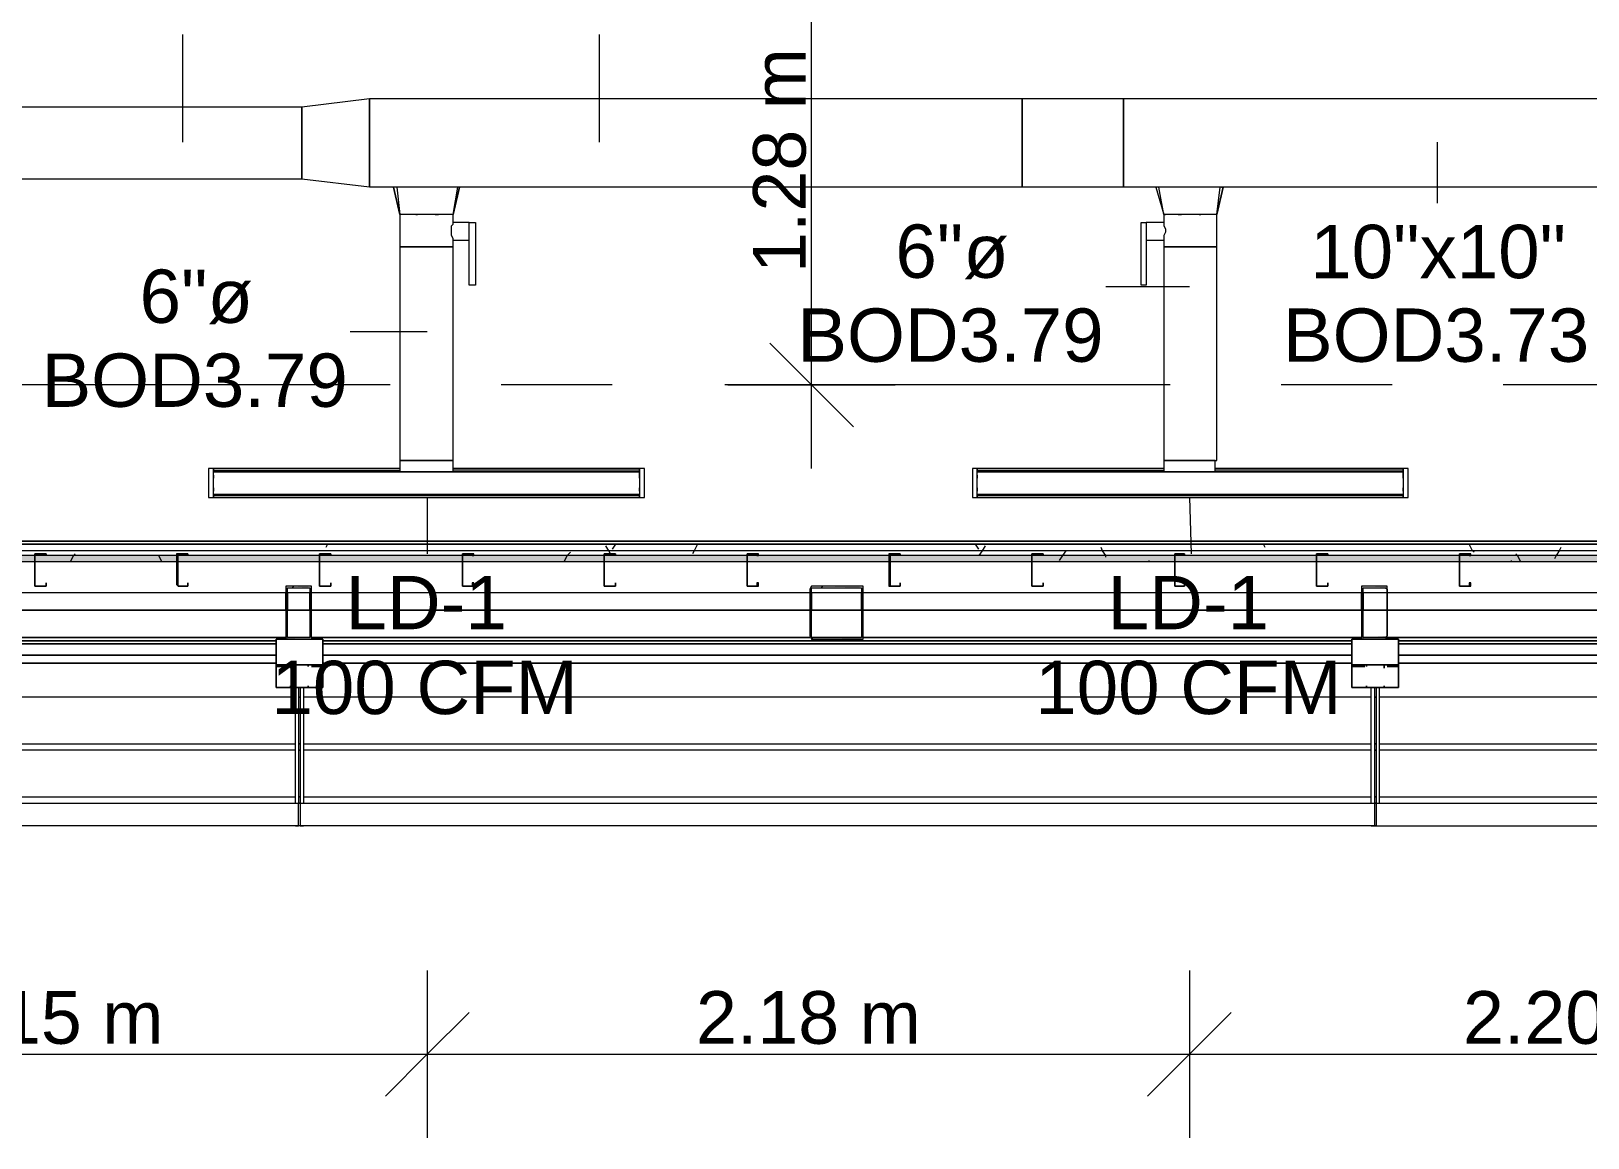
# Model space of a CAD drawing. Header units: metres. Extents: x -2 to 237, y -8 to 52.
# Drawn here: x 8.945 to 13.381, y 7.216 to 10.368 of the extents above; entities that cross this region are included whole.
import ezdxf

# ---------------------------------------------------------------- set-up
doc = ezdxf.new("R2010")
doc.units = ezdxf.units.M
doc.layers.add('HVAC - Ductos', color=5, linetype='Continuous', lineweight=0)
doc.layers.add('PDF2_Text', color=7, linetype='Continuous', lineweight=0)
doc.layers.add('PDF2_Geometry', color=7, linetype='Continuous', lineweight=0, true_color=0xaaaaaa)
doc.layers.add('PDF2_Solid Fills', color=7, linetype='Continuous', lineweight=0, true_color=0xffffff)
doc.styles.add('PDF Helvetica', font='')
doc.styles.get('PDF Helvetica').set_extended_font_data('Helvetica')

msp = doc.modelspace()

# ---------------------------------------------------------------- hatches: boundary and pattern name
at = {"layer": 'PDF2_Solid Fills', "lineweight": 0, "transparency": 33554559}
h = msp.add_hatch(color=256, dxfattribs=at)
h.paths.add_polyline_path([(4.4889, 8.8563), (4.4889, 8.8747), (4.2965, 8.8747), (4.2965, 8.8563)])
h.paths.add_polyline_path([(51.1672, 8.8747), (51.1672, 8.8563), (54.0034, 8.8563), (54.0034, 8.8747)])
h.paths.add_polyline_path([(54.0079, 8.8747), (54.0079, 8.8563), (56.033, 8.8563), (56.033, 8.8747)])
h.paths.add_polyline_path([(56.0376, 8.8747), (56.0376, 8.8563), (56.4317, 8.8563), (56.4317, 8.8747)])
h.paths.add_polyline_path([(49.1376, 8.8747), (49.1376, 8.8563), (51.1627, 8.8563), (51.1627, 8.8747)])
h.paths.add_polyline_path([(48.3266, 8.8747), (48.3266, 8.8563), (49.133, 8.8563), (49.133, 8.8747)])
h.paths.add_polyline_path([(46.2969, 8.8747), (46.2969, 8.8563), (48.322, 8.8563), (48.322, 8.8747)])
h.paths.add_polyline_path([(44.2672, 8.8747), (44.2672, 8.8563), (46.2923, 8.8563), (46.2923, 8.8747)])
h.paths.add_polyline_path([(43.4563, 8.8747), (43.4563, 8.8563), (44.2627, 8.8563), (44.2627, 8.8747)])
h.paths.add_polyline_path([(41.4266, 8.8747), (41.4266, 8.8563), (43.4517, 8.8563), (43.4517, 8.8747)])
h.paths.add_polyline_path([(39.3969, 8.8747), (39.3969, 8.8563), (41.422, 8.8563), (41.422, 8.8747)])
h.paths.add_polyline_path([(38.5859, 8.8747), (38.5859, 8.8563), (39.3923, 8.8563), (39.3923, 8.8747)])
h.paths.add_polyline_path([(36.5562, 8.8747), (36.5562, 8.8563), (38.5813, 8.8563), (38.5813, 8.8747)])
h.paths.add_polyline_path([(33.7156, 8.8747), (33.7156, 8.8563), (36.5516, 8.8563), (36.5516, 8.8747)])
h.paths.add_polyline_path([(31.6859, 8.8747), (31.6859, 8.8563), (33.711, 8.8563), (33.711, 8.8747)])
h.paths.add_polyline_path([(28.8453, 8.8747), (28.8453, 8.8563), (31.6813, 8.8563), (31.6813, 8.8747)])
h.paths.add_polyline_path([(26.8155, 8.8747), (26.8155, 8.8563), (28.8407, 8.8563), (28.8407, 8.8747)])
h.paths.add_polyline_path([(26.0046, 8.8747), (26.0046, 8.8563), (26.8109, 8.8563), (26.8109, 8.8747)])
h.paths.add_polyline_path([(23.9749, 8.8747), (23.9749, 8.8563), (26, 8.8563), (26, 8.8747)])
h.paths.add_polyline_path([(21.9452, 8.8747), (21.9452, 8.8563), (23.9703, 8.8563), (23.9703, 8.8747)])
h.paths.add_polyline_path([(21.1343, 8.8747), (21.1343, 8.8563), (21.9406, 8.8563), (21.9406, 8.8747)])
h.paths.add_polyline_path([(19.1046, 8.8747), (19.1046, 8.8563), (21.1297, 8.8563), (21.1297, 8.8747)])
h.paths.add_polyline_path([(17.0748, 8.8747), (17.0748, 8.8563), (19.1, 8.8563), (19.1, 8.8747)])
h.paths.add_polyline_path([(16.2639, 8.8747), (16.2639, 8.8563), (17.0702, 8.8563), (17.0702, 8.8747)])
h.paths.add_polyline_path([(14.2342, 8.8747), (14.2342, 8.8563), (16.2593, 8.8563), (16.2593, 8.8747)])
h.paths.add_polyline_path([(11.3936, 8.8747), (11.3936, 8.8563), (14.2296, 8.8563), (14.2296, 8.8747)])
h.paths.add_polyline_path([(9.3639, 8.8747), (9.3639, 8.8563), (11.389, 8.8563), (11.389, 8.8747)])
h.paths.add_polyline_path([(6.5232, 8.8747), (6.5232, 8.8563), (9.3593, 8.8563), (9.3593, 8.8747)])
h.paths.add_polyline_path([(4.4935, 8.8747), (4.4935, 8.8563), (6.5186, 8.8563), (6.5186, 8.8747)])
h = msp.add_hatch(color=256, dxfattribs=at)
h.paths.add_polyline_path([(9.7396, 8.7876), (9.7442, 8.7831), (9.7441, 8.7876)])
h.paths.add_polyline_path([(9.6754, 8.7785), (9.6708, 8.7785), (9.6708, 8.6365), (9.735, 8.641), (9.6754, 8.641)])
h.paths.add_polyline_path([(9.735, 8.7831), (9.735, 8.7876), (9.68, 8.7876)])
h.paths.add_polyline_path([(9.6754, 8.7831), (9.6754, 8.7876), (9.6708, 8.7876)])
h.paths.add_polyline_path([(9.7396, 8.6365), (9.7442, 8.7785), (9.7396, 8.7785)])
h = msp.add_hatch(color=256, dxfattribs=at)
h.paths.add_polyline_path([(11.3111, 8.7785), (11.3111, 8.641), (11.1691, 8.641), (11.3157, 8.6365), (11.3157, 8.7785)])
h.paths.add_polyline_path([(11.1691, 8.7785), (11.1645, 8.7785), (11.1645, 8.6456)])
h.paths.add_polyline_path([(11.3065, 8.7831), (11.3065, 8.7876), (11.1737, 8.7876)])
h.paths.add_polyline_path([(11.3157, 8.7831), (11.3157, 8.7876), (11.3111, 8.7876)])
h = msp.add_hatch(color=256, dxfattribs=at)
h.paths.add_polyline_path([(12.8093, 8.6456), (12.8047, 8.6456), (12.7406, 8.641), (12.7406, 8.7785), (12.736, 8.7785), (12.736, 8.6365), (12.8093, 8.6365)])
h.paths.add_polyline_path([(12.7406, 8.7831), (12.7406, 8.7876), (12.736, 8.7876)])
h.paths.add_polyline_path([(12.7452, 8.7876), (12.8093, 8.7831), (12.8093, 8.7876)])

# ---------------------------------------------------------------- linework, layer by layer
at = {"layer": 'HVAC - Ductos', "lineweight": 0}
for points in [[(11.1691, 9.1221), (11.1691, 10.8769)], [(9.3776, 10.0522), (9.3776, 10.3591)], [(10.5643, 10.0522), (10.5643, 10.3591)], [(11.7693, 10.1759), (12.0579, 10.1759)], [(11.7693, 9.9239), (11.7693, 10.1759)], [(12.0579, 10.1759), (12.0579, 9.9239)], [(12.9513, 10.0522), (12.9513, 9.8781)], [(9.9824, 9.9239), (9.9779, 9.9239)], [(9.9779, 9.9239), (9.9961, 9.846), (9.9779, 9.9239)], [(9.9779, 9.9239), (9.9779, 9.9239)], [(9.9961, 9.9239), (9.987, 9.9239), (9.9961, 9.846)], [(10.0191, 9.9239), (10.0007, 9.9239), (9.9915, 9.9239)], [(10.1657, 9.9239), (10.1474, 9.846), (10.1428, 9.846), (10.1382, 9.846), (10.1244, 9.846), (10.1107, 9.846), (10.0923, 9.846), (10.0741, 9.846), (10.0511, 9.846), (10.0328, 9.846), (10.0191, 9.846), (10.0053, 9.846), (10.0007, 9.846), (9.9961, 9.846), (9.9961, 9.7543), (9.9961, 9.145), (10.0007, 9.145), (10.0053, 9.145), (10.0191, 9.145), (10.0328, 9.145), (10.0511, 9.145), (10.0741, 9.145), (10.0923, 9.145), (10.1107, 9.145), (10.1244, 9.145), (10.1382, 9.145), (10.1428, 9.145), (10.1474, 9.145), (10.1474, 9.7543), (10.1382, 9.7543), (10.1244, 9.7543), (10.1107, 9.7543), (10.0923, 9.7543), (10.0741, 9.7543), (10.0511, 9.7543), (10.0328, 9.7543), (10.0191, 9.7543), (10.0053, 9.7543), (10.0007, 9.7543), (9.9961, 9.7543), (10.0007, 9.7543), (10.0053, 9.7543), (10.0191, 9.7543), (10.0328, 9.7543), (10.0511, 9.7543), (10.0741, 9.7543), (10.0923, 9.7543), (10.1107, 9.7543), (10.1244, 9.7543), (10.1382, 9.7543), (10.1474, 9.7543), (10.1474, 9.7727), (10.1932, 9.7727), (10.1932, 9.7773), (10.1932, 9.7819), (10.1932, 9.7865), (10.1932, 9.791), (10.1932, 9.8002), (10.1932, 9.8047), (10.1932, 9.8093), (10.1932, 9.8185), (10.1932, 9.8231), (10.1474, 9.8231), (10.1474, 9.846), (10.1611, 9.9239)], [(10.1428, 9.9239), (10.1244, 9.9239), (10.1199, 9.9239), (10.1153, 9.9239), (10.1061, 9.9239), (10.0923, 9.9239), (10.0878, 9.9239), (10.0832, 9.9239), (10.0603, 9.9239), (10.0557, 9.9239), (10.0511, 9.9239), (10.0374, 9.9239), (10.0282, 9.9239), (10.0237, 9.9239)], [(10.1474, 9.846), (10.1657, 9.9239), (10.1611, 9.9239), (10.1566, 9.9239), (10.1474, 9.9239)], [(10.1657, 9.9239), (10.1657, 9.9239)], [(12.0579, 9.9239), (11.7693, 9.9239)], [(12.1725, 9.9239), (12.1633, 9.9239), (12.1587, 9.9239), (12.1541, 9.9239), (12.1495, 9.9239), (12.1725, 9.846), (12.1587, 9.9239)], [(12.1541, 9.9239), (12.1495, 9.9239), (12.1725, 9.846)], [(12.1953, 9.9239), (12.1908, 9.9239), (12.1771, 9.9239)], [(12.2595, 9.9239), (12.2366, 9.9239), (12.232, 9.9239), (12.2275, 9.9239), (12.2137, 9.9239), (12.2045, 9.9239), (12.1999, 9.9239)], [(12.3191, 9.9239), (12.3007, 9.9239), (12.2961, 9.9239), (12.2915, 9.9239), (12.2824, 9.9239), (12.2687, 9.9239), (12.2641, 9.9239)], [(12.3374, 9.9239), (12.342, 9.9239), (12.3374, 9.9239), (12.3328, 9.9239), (12.3237, 9.9239)], [(12.342, 9.9239), (12.3237, 9.846), (12.342, 9.9239)], [(12.3237, 9.846), (12.3328, 9.9239)], [(10.0007, 9.846), (10.0007, 9.846)], [(10.0007, 9.846), (10.0007, 9.846)], [(10.1474, 9.7727), (10.1474, 9.7773), (10.1428, 9.7865), (10.1428, 9.7956), (10.1428, 9.8047), (10.1428, 9.8139), (10.1474, 9.8185), (10.1474, 9.8231)], [(12.1725, 9.8231), (12.1725, 9.8185), (12.1725, 9.8139), (12.1771, 9.8047), (12.1771, 9.7956), (12.1725, 9.7865), (12.1725, 9.7773), (12.1725, 9.7727)], [(12.2457, 9.6399), (12.0075, 9.6399)], [(10.0741, 9.5116), (9.8541, 9.5116)], [(11.0499, 9.4794), (11.1691, 9.3604), (11.2882, 9.2412)], [(10.9308, 9.3604), (11.1691, 9.3604), (11.4073, 9.3604)], [(10.1474, 9.145), (10.1474, 9.145)], [(12.3191, 9.145), (12.3237, 9.145)], [(9.4647, 9.0992), (9.4647, 9.1221), (9.4647, 9.1175), (9.9961, 9.1175)], [(9.9961, 9.1221), (9.4647, 9.1221)], [(10.6788, 9.0992), (10.6788, 9.1221), (10.6788, 9.1175), (10.1474, 9.1175)], [(10.6788, 9.1221), (10.1474, 9.1221)], [(11.641, 9.0992), (11.641, 9.1221), (11.641, 9.1175), (12.1725, 9.1175)], [(12.1725, 9.1221), (11.641, 9.1221)], [(12.8551, 9.0992), (12.8551, 9.1221), (12.8551, 9.1175), (12.3191, 9.1175)], [(12.8551, 9.1221), (12.3191, 9.1221)], [(10.6788, 9.0625), (10.6788, 9.0396), (10.6788, 9.0442), (9.4647, 9.0442), (9.4647, 9.0396), (9.4647, 9.0625)], [(12.8551, 9.0625), (12.8551, 9.0396), (12.8551, 9.0442), (11.641, 9.0442), (11.641, 9.0396), (11.641, 9.0625)], [(9.4647, 9.0396), (10.6788, 9.0396)], [(10.0741, 9.0396), (10.0741, 8.8792)], [(11.641, 9.0396), (12.8551, 9.0396)], [(12.2457, 9.0396), (12.2503, 8.8792)]]:
    msp.add_lwpolyline(points, dxfattribs=at)
for points in [[(15.6775, 9.9239), (15.6775, 10.3317), (15.5263, 10.1759), (15.5263, 9.9239), (12.0579, 9.9239), (12.0579, 10.1759), (15.5263, 10.1759), (15.5263, 9.9239)], [(9.7166, 10.153), (9.9091, 10.1759), (9.9091, 9.9239), (9.7166, 9.9468)], [(11.7693, 9.9239), (9.9091, 9.9239), (9.9091, 10.1759), (11.7693, 10.1759)], [(9.7166, 9.9468), (7.2701, 9.9468), (7.2701, 10.153), (9.7166, 10.153)], [(10.0419, 9.846), (10.0465, 9.846)], [(10.0969, 9.846), (10.1015, 9.846), (10.1061, 9.846), (10.1015, 9.846)], [(10.2115, 9.6444), (10.1932, 9.6444), (10.1932, 9.8231), (10.2115, 9.8231)], [(12.1083, 9.8231), (12.122, 9.8231), (12.122, 9.6444), (12.1083, 9.6444)], [(12.3237, 9.846), (12.3191, 9.846), (12.3145, 9.846), (12.3007, 9.846), (12.287, 9.846), (12.2687, 9.846), (12.2457, 9.846), (12.2275, 9.846), (12.2091, 9.846), (12.1908, 9.846), (12.1817, 9.846), (12.1771, 9.846), (12.1725, 9.846), (12.1771, 9.846), (12.1725, 9.846), (12.1725, 9.8231), (12.122, 9.8231), (12.122, 9.8185), (12.122, 9.8093), (12.122, 9.8047), (12.122, 9.8002), (12.122, 9.791), (12.122, 9.7865), (12.122, 9.7819), (12.122, 9.7773), (12.122, 9.7727), (12.1725, 9.7727), (12.1725, 9.7543), (12.1817, 9.7543), (12.1908, 9.7543), (12.2091, 9.7543), (12.2275, 9.7543), (12.2457, 9.7543), (12.2687, 9.7543), (12.287, 9.7543), (12.3007, 9.7543), (12.3145, 9.7543), (12.3191, 9.7543), (12.3237, 9.7543)], [(12.2137, 9.846), (12.2183, 9.846), (12.2229, 9.846), (12.2183, 9.846)], [(12.2733, 9.846), (12.2779, 9.846)], [(12.2457, 9.1129), (12.2641, 9.1129), (12.2824, 9.1129), (12.3007, 9.1129), (12.3099, 9.1129), (12.3191, 9.1129), (12.3191, 9.145), (12.3099, 9.145), (12.3007, 9.145), (12.2824, 9.145), (12.2641, 9.145), (12.2457, 9.145), (12.2275, 9.145), (12.2091, 9.145), (12.1953, 9.145), (12.1817, 9.145), (12.1725, 9.145), (12.1817, 9.145), (12.1908, 9.145), (12.2091, 9.145), (12.2275, 9.145), (12.2457, 9.145), (12.2687, 9.145), (12.287, 9.145), (12.3007, 9.145), (12.3145, 9.145), (12.3191, 9.145), (12.3237, 9.145), (12.3237, 9.7543), (12.3191, 9.7543), (12.3145, 9.7543), (12.3007, 9.7543), (12.287, 9.7543), (12.2687, 9.7543), (12.2457, 9.7543), (12.2275, 9.7543), (12.2091, 9.7543), (12.1908, 9.7543), (12.1817, 9.7543), (12.1725, 9.7543), (12.1725, 9.145), (12.1725, 9.1129), (12.1817, 9.1129), (12.1953, 9.1129), (12.2091, 9.1129), (12.2275, 9.1129)], [(9.9961, 9.1129), (10.0007, 9.1129), (10.0053, 9.1129), (10.0191, 9.1129), (10.0328, 9.1129), (10.0511, 9.1129), (10.0741, 9.1129), (10.0923, 9.1129), (10.1107, 9.1129), (10.1244, 9.1129), (10.1382, 9.1129), (10.1428, 9.1129), (10.1474, 9.1129), (10.1474, 9.145), (10.1382, 9.145), (10.1244, 9.145), (10.1107, 9.145), (10.0923, 9.145), (10.0741, 9.145), (10.0511, 9.145), (10.0328, 9.145), (10.0191, 9.145), (10.0053, 9.145), (10.0007, 9.145), (9.9961, 9.145)], [(9.4509, 9.0396), (9.4647, 9.0396), (9.4647, 9.1221), (9.4509, 9.1221)], [(9.4647, 9.1129), (10.6788, 9.1129), (9.4647, 9.1129), (10.6788, 9.1129), (10.6788, 9.0488), (9.4647, 9.0488)], [(9.4647, 9.1038), (9.4647, 9.0992), (9.4647, 9.0946), (9.4647, 9.0992)], [(10.6926, 9.0396), (10.6926, 9.1221), (10.6788, 9.1221), (10.6788, 9.0396)], [(10.6788, 9.0946), (10.6788, 9.0992), (10.6788, 9.1038), (10.6788, 9.0992)], [(11.6273, 9.0396), (11.641, 9.0396), (11.641, 9.1221), (11.6273, 9.1221)], [(11.641, 9.1129), (12.8551, 9.1129), (11.641, 9.1129), (12.8551, 9.1129), (12.8551, 9.0488), (11.641, 9.0488)], [(11.641, 9.1038), (11.641, 9.0992), (11.641, 9.0946), (11.641, 9.0992)], [(12.8689, 9.0396), (12.8689, 9.1221), (12.8551, 9.1221), (12.8551, 9.0396)], [(12.8551, 9.0946), (12.8551, 9.0992), (12.8551, 9.1038), (12.8551, 9.0992)], [(9.4647, 9.0671), (9.4647, 9.0625), (9.4647, 9.058), (9.4647, 9.0625)], [(10.6788, 9.058), (10.6788, 9.0625), (10.6788, 9.0671), (10.6788, 9.0625)], [(11.641, 9.0671), (11.641, 9.0625), (11.641, 9.058), (11.641, 9.0625)], [(12.8551, 9.058), (12.8551, 9.0625), (12.8551, 9.0671), (12.8551, 9.0625)]]:
    msp.add_lwpolyline(points, close=True, dxfattribs=at)
at = {"layer": 'HVAC - Ductos', "color": 252, "lineweight": 0, "true_color": 0x939598}
for points in [[(10.0741, 7.6926), (10.0741, 7.4543), (10.0741, 7.2161)], [(12.2457, 7.6926), (12.2457, 7.4543), (12.2457, 7.2161)], [(10.1932, 7.5735), (10.0741, 7.4543), (9.9549, 7.3352)], [(12.3649, 7.5735), (12.2457, 7.4543), (12.1266, 7.3352)], [(5.2404, 7.4543), (6.6423, 7.4543), (7.9252, 7.4543), (10.0741, 7.4543), (12.2457, 7.4543), (14.445, 7.4543), (15.8378, 7.4543), (17.1253, 7.4543), (19.1596, 7.4543), (21.4824, 7.4543), (23.6404, 7.4543), (26.6002, 7.4543)]]:
    msp.add_lwpolyline(points, dxfattribs=at)
at = {"layer": 'PDF2_Geometry', "lineweight": 0}
for points in [[(9.9687, 9.3604), (8.6995, 9.3604)], [(10.6009, 9.3604), (10.2848, 9.3604)], [(12.1908, 9.3604), (10.9216, 9.3604)], [(12.8231, 9.3604), (12.5069, 9.3604)], [(14.4129, 9.3604), (13.1392, 9.3604)], [(56.4317, 8.9068), (4.2965, 8.9068)], [(56.4317, 8.8884), (4.2965, 8.8884)], [(9.3593, 8.8747), (8.9561, 8.8747), (8.5483, 8.8747), (8.1451, 8.8747), (7.7374, 8.8747), (7.3342, 8.8747), (6.9264, 8.8747), (6.5232, 8.8747)], [(6.7431, 8.9068), (15.737, 8.9068)], [(15.737, 8.9068), (6.7431, 8.9068)], [(6.7431, 8.9068), (15.737, 8.9068)], [(15.737, 8.9068), (6.7431, 8.9068)], [(6.7431, 8.9068), (15.737, 8.9068)], [(11.389, 8.8747), (10.9858, 8.8747), (10.578, 8.8747), (10.1748, 8.8747), (9.767, 8.8747), (9.3639, 8.8747)], [(14.2296, 8.8747), (13.8265, 8.8747), (13.4187, 8.8747), (13.0155, 8.8747), (12.6077, 8.8747), (12.2045, 8.8747), (11.7968, 8.8747), (11.3936, 8.8747)], [(9.3593, 8.8563), (8.9561, 8.8563), (8.5483, 8.8563), (8.1451, 8.8563), (7.7374, 8.8563), (7.3342, 8.8563), (6.9264, 8.8563), (6.5232, 8.8563)], [(11.389, 8.8563), (10.9858, 8.8563), (10.578, 8.8563), (10.1748, 8.8563), (9.767, 8.8563), (9.3639, 8.8563)], [(14.2296, 8.8563), (13.8265, 8.8563), (13.4187, 8.8563), (13.0155, 8.8563), (12.6077, 8.8563), (12.2045, 8.8563), (11.7968, 8.8563), (11.3936, 8.8563)], [(9.6892, 8.7831), (9.6938, 8.7876)], [(11.1965, 8.7831), (11.2011, 8.7876)], [(11.3111, 8.7785), (11.3157, 8.7831)], [(4.2965, 8.7693), (56.4317, 8.7693)], [(9.6708, 8.7647), (9.6754, 8.7693), (9.6754, 8.7189)], [(9.6708, 8.7189), (9.6708, 8.7693)], [(9.7396, 8.7143), (9.7442, 8.7189), (9.7442, 8.7693)], [(9.7396, 8.7189), (9.7396, 8.7693)], [(11.1645, 8.7693), (11.1645, 8.7189)], [(11.1645, 8.7509), (11.1691, 8.7555)], [(11.1691, 8.7693), (11.1691, 8.7189)], [(11.3111, 8.7189), (11.3111, 8.7693)], [(11.3157, 8.7189), (11.3157, 8.7693)], [(12.736, 8.7189), (12.736, 8.7693)], [(12.7406, 8.7693), (12.7406, 8.7189)], [(12.8093, 8.7647), (12.8093, 8.7693), (12.8093, 8.7189), (12.8093, 8.7693)], [(12.736, 8.6914), (12.7406, 8.696)], [(9.6708, 8.6456), (9.6754, 8.6502)], [(9.7442, 8.6365), (9.7442, 8.6365)], [(9.7442, 8.6365), (9.7442, 8.6365)], [(11.1691, 8.6365), (11.1737, 8.641)], [(12.7773, 8.499), (12.791, 8.499), (12.7773, 8.499), (12.7727, 8.499), (12.7635, 8.499), (12.7497, 8.499), (12.7497, 8.5036), (12.7497, 8.499), (12.7452, 8.499), (12.7406, 8.499), (12.7452, 8.499), (12.7497, 8.499), (12.8001, 8.499), (12.8093, 8.499), (12.8001, 8.499), (12.8414, 8.499), (12.8414, 8.5036), (12.8414, 8.554), (12.8414, 8.5585), (12.8414, 8.5631), (12.8414, 8.6319), (12.8414, 8.6365), (12.8047, 8.6365), (12.8414, 8.6365), (12.8414, 8.6319), (12.8414, 8.5631), (12.8414, 8.5585), (12.8414, 8.554), (12.8414, 8.5036), (12.8414, 8.499), (12.8001, 8.499), (12.8093, 8.499), (12.8001, 8.499), (12.7497, 8.499), (12.7452, 8.499), (12.7406, 8.499), (12.7452, 8.499), (12.7497, 8.499), (12.7635, 8.499)], [(12.8093, 8.6365), (12.8093, 8.6365)], [(12.8093, 8.6365), (12.8093, 8.6365)], [(9.6434, 8.5631), (9.6434, 8.5631)], [(9.6434, 8.5631), (9.6434, 8.5631)], [(9.6846, 8.554), (9.6846, 8.5585), (9.6846, 8.5631)], [(9.6846, 8.554), (9.6846, 8.5585), (9.6846, 8.5631)], [(9.6846, 8.5631), (9.6846, 8.5585), (9.6846, 8.554)], [(9.6846, 8.5631), (9.6846, 8.5585), (9.6846, 8.554)], [(9.735, 8.5585), (9.735, 8.5631)], [(9.735, 8.5585), (9.735, 8.5631)], [(9.735, 8.5585), (9.735, 8.5631)], [(9.735, 8.5585), (9.735, 8.5631)], [(9.7762, 8.5631), (9.7762, 8.5631)], [(9.7762, 8.5631), (9.7762, 8.5631)], [(11.2011, 8.5677), (11.279, 8.5677)], [(12.7085, 8.5631), (12.7085, 8.5631)], [(12.7085, 8.5631), (12.7085, 8.5631)], [(12.7497, 8.5585), (12.7497, 8.5631)], [(12.7497, 8.5585), (12.7497, 8.5631)], [(12.7497, 8.5631), (12.7497, 8.5585)], [(12.7497, 8.5631), (12.7497, 8.5585)], [(12.8001, 8.554), (12.8001, 8.5585), (12.8001, 8.5631)], [(12.8001, 8.554), (12.8001, 8.5585), (12.8001, 8.5631)], [(12.8001, 8.554), (12.8001, 8.5585), (12.8001, 8.5631)], [(12.8001, 8.554), (12.8001, 8.5585), (12.8001, 8.5631)], [(12.8414, 8.5631), (12.8414, 8.5631)], [(12.8414, 8.5631), (12.8414, 8.5631)], [(9.6434, 8.5585), (9.6434, 8.5585)], [(9.6434, 8.5585), (9.6434, 8.5585)], [(9.7762, 8.5585), (9.7762, 8.5585)], [(9.7762, 8.5585), (9.7762, 8.5585)], [(12.7085, 8.5585), (12.7085, 8.5585)], [(12.7085, 8.5585), (12.7085, 8.5585)], [(12.8414, 8.5585), (12.8414, 8.5585)], [(12.8414, 8.5585), (12.8414, 8.5585)], [(4.2965, 8.1049), (6.6469, 8.1049), (6.6469, 8.1141), (6.6469, 8.1233), (6.6469, 8.137), (6.6469, 8.1507), (6.6469, 8.1691), (4.2965, 8.1691), (6.6332, 8.1691), (6.6332, 8.499), (6.6286, 8.499), (6.6423, 8.499), (6.6469, 8.499), (6.6469, 8.1691), (6.6423, 8.1691), (9.7121, 8.1691), (9.7075, 8.1691), (12.7773, 8.1691), (12.7727, 8.1691), (15.8424, 8.1691)], [(6.6194, 8.499), (6.6699, 8.499), (6.6607, 8.499), (6.6699, 8.499), (6.6561, 8.499), (6.6561, 8.1691), (9.6984, 8.1691), (9.6984, 8.499), (9.7075, 8.499), (9.7121, 8.499), (9.7121, 8.1691), (9.7121, 8.1507), (9.7121, 8.137), (9.7121, 8.1233), (9.7121, 8.1141), (9.7121, 8.1049), (6.6423, 8.1049), (6.6423, 8.1141), (6.6423, 8.1233), (6.6423, 8.137), (6.6423, 8.1507), (6.6423, 8.1691), (6.6469, 8.1691)], [(9.6892, 8.499), (9.6846, 8.499), (9.6892, 8.499)], [(9.6892, 8.499), (9.6846, 8.499), (9.6892, 8.499)], [(9.6984, 8.499), (9.7075, 8.499), (9.7121, 8.499)], [(9.6984, 8.499), (9.6984, 8.499)], [(9.6984, 8.499), (9.6984, 8.499)], [(9.7212, 8.499), (9.7212, 8.1691), (12.7635, 8.1691), (12.7635, 8.499), (12.7727, 8.499), (12.7773, 8.499), (12.7773, 8.1691), (12.7773, 8.1507), (12.7773, 8.137), (12.7773, 8.1233), (12.7773, 8.1141), (12.7773, 8.1049), (9.7075, 8.1049), (9.7075, 8.1141), (9.7075, 8.1233), (9.7075, 8.137), (9.7075, 8.1507), (9.7075, 8.1691), (9.7121, 8.1691)], [(9.7075, 8.499), (9.7075, 8.1691)], [(12.7589, 8.499), (12.7497, 8.499), (12.7589, 8.499)], [(12.7589, 8.499), (12.7497, 8.499), (12.7589, 8.499)], [(12.7635, 8.499), (12.7635, 8.499)], [(12.7635, 8.499), (12.7635, 8.499)], [(12.7727, 8.499), (12.7727, 8.1691)], [(12.7864, 8.499), (12.7864, 8.1691), (15.8286, 8.1691), (15.8286, 8.499), (15.8378, 8.499), (15.8424, 8.499), (15.8562, 8.499), (15.8424, 8.499), (15.8424, 8.1691)], [(9.6984, 8.4715), (6.6561, 8.4715)], [(12.7635, 8.4715), (9.7212, 8.4715)], [(15.8286, 8.4715), (12.7864, 8.4715)], [(6.6561, 8.3386), (9.6984, 8.3386)], [(9.6984, 8.3203), (6.6561, 8.3203)], [(9.7212, 8.3386), (12.7635, 8.3386)], [(12.7635, 8.3203), (9.7212, 8.3203)], [(12.7864, 8.3386), (15.8286, 8.3386)], [(15.8286, 8.3203), (12.7864, 8.3203)], [(6.6561, 8.1874), (9.6984, 8.1874)], [(9.7212, 8.1874), (12.7635, 8.1874)], [(12.7773, 8.1691), (12.7727, 8.1691), (12.7727, 8.1507), (12.7727, 8.137), (12.7727, 8.1233), (12.7727, 8.1141), (12.7727, 8.1049), (15.8424, 8.1049)], [(12.7864, 8.1874), (15.8286, 8.1874)], [(9.6984, 8.1049), (9.7075, 8.1049)], [(9.6984, 8.1049), (9.6984, 8.1049)], [(9.7075, 8.1049), (9.7075, 8.1049)], [(9.7121, 8.1049), (9.7212, 8.1049)], [(9.7121, 8.1049), (9.7121, 8.1049)], [(9.7212, 8.1049), (9.7212, 8.1049)], [(12.7635, 8.1049), (12.7727, 8.1049)], [(12.7635, 8.1049), (12.7635, 8.1049)], [(12.7727, 8.1049), (12.7727, 8.1049)], [(12.7773, 8.1049), (12.7864, 8.1049)], [(12.7773, 8.1049), (12.7773, 8.1049)], [(12.7864, 8.1049), (12.7864, 8.1049)]]:
    msp.add_lwpolyline(points, dxfattribs=at)
for points in [[(6.7431, 8.9159), (15.737, 8.9159)], [(8.9882, 8.8792), (8.9561, 8.8792), (8.9561, 8.7922), (8.9561, 8.7876), (8.9882, 8.7876), (8.9882, 8.7968), (8.9882, 8.7876), (8.9561, 8.7876), (8.9561, 8.7922), (8.9561, 8.8792), (8.9882, 8.8792), (8.9882, 8.8747)], [(9.3914, 8.8792), (9.3639, 8.8792), (9.3593, 8.8792), (9.3593, 8.7922), (9.3639, 8.7876), (9.3914, 8.7876), (9.3914, 8.7968), (9.3914, 8.7876), (9.3639, 8.7876), (9.3639, 8.7922), (9.3639, 8.8792), (9.3914, 8.8792), (9.3914, 8.8747)], [(9.7991, 8.8792), (9.767, 8.8792), (9.767, 8.7922), (9.767, 8.7876), (9.7991, 8.7876), (9.7991, 8.7968), (9.7991, 8.7876), (9.767, 8.7876), (9.767, 8.7922), (9.767, 8.8792), (9.7991, 8.8792), (9.7991, 8.8747)], [(10.2069, 8.8792), (10.1748, 8.8792), (10.1748, 8.7922), (10.1748, 8.7876), (10.2069, 8.7876), (10.2069, 8.7968), (10.2023, 8.7968), (10.2023, 8.7876), (10.1748, 8.7876), (10.1748, 8.7922), (10.1748, 8.8792), (10.2023, 8.8792), (10.2023, 8.8747), (10.2069, 8.8747)], [(10.6101, 8.8792), (10.5826, 8.8792), (10.578, 8.8792), (10.578, 8.7922), (10.578, 8.7876), (10.5826, 8.7876), (10.6101, 8.7876), (10.6101, 8.7968), (10.6101, 8.7876), (10.5826, 8.7876), (10.578, 8.7876), (10.578, 8.7922), (10.578, 8.8792), (10.5826, 8.8792), (10.6101, 8.8792), (10.6101, 8.8747)], [(11.0179, 8.8792), (10.9858, 8.8792), (10.9858, 8.7922), (10.9858, 8.7876), (11.0179, 8.7876), (11.0179, 8.7968), (11.0133, 8.7968), (11.0133, 8.7876), (10.9858, 8.7876), (10.9858, 8.7922), (10.9858, 8.8792), (11.0133, 8.8792), (11.0133, 8.8747), (11.0179, 8.8747)], [(11.421, 8.8792), (11.3936, 8.8792), (11.389, 8.8792), (11.389, 8.7922), (11.389, 8.7876), (11.3936, 8.7876), (11.421, 8.7876), (11.421, 8.7968), (11.421, 8.7876), (11.3936, 8.7876), (11.3936, 8.7922), (11.3936, 8.8792), (11.421, 8.8792), (11.421, 8.8747)], [(11.8288, 8.8792), (11.7968, 8.8792), (11.7968, 8.7922), (11.7968, 8.7876), (11.8288, 8.7876), (11.8288, 8.7968), (11.8288, 8.7876), (11.7968, 8.7876), (11.7968, 8.7922), (11.7968, 8.8792), (11.8288, 8.8792), (11.8288, 8.8747)], [(12.232, 8.8792), (12.2045, 8.8792), (12.2045, 8.7922), (12.2045, 8.7876), (12.232, 8.7876), (12.232, 8.7968), (12.232, 8.7876), (12.2045, 8.7876), (12.2045, 8.7922), (12.2045, 8.8792), (12.232, 8.8792), (12.232, 8.8747)], [(12.6398, 8.8792), (12.6123, 8.8792), (12.6077, 8.8792), (12.6077, 8.7922), (12.6077, 8.7876), (12.6123, 8.7876), (12.6398, 8.7876), (12.6398, 8.7968), (12.6398, 8.7876), (12.6123, 8.7876), (12.6077, 8.7876), (12.6077, 8.7922), (12.6077, 8.8792), (12.6123, 8.8792), (12.6398, 8.8792), (12.6398, 8.8747)], [(13.0476, 8.8792), (13.0155, 8.8792), (13.0155, 8.7922), (13.0155, 8.7876), (13.0476, 8.7876), (13.0476, 8.7968), (13.043, 8.7968), (13.043, 8.7876), (13.0155, 8.7876), (13.0155, 8.7922), (13.0155, 8.8792), (13.043, 8.8792), (13.043, 8.8747), (13.0476, 8.8747)], [(9.7442, 8.7785), (9.7442, 8.7876), (9.735, 8.7876), (9.68, 8.7876), (9.6708, 8.7876), (9.6708, 8.7785), (9.6708, 8.6456), (9.6708, 8.6365), (9.68, 8.6365), (9.735, 8.6365), (9.7442, 8.6365), (9.7442, 8.6456)], [(9.68, 8.7831), (9.735, 8.7831), (9.7396, 8.7831), (9.7396, 8.7785), (9.7396, 8.6456), (9.7396, 8.641), (9.735, 8.641), (9.68, 8.641), (9.6754, 8.641), (9.6754, 8.6456), (9.6754, 8.7785), (9.6754, 8.7831)], [(11.3065, 8.7876), (11.1737, 8.7876), (11.1691, 8.7876), (11.1645, 8.7785), (11.1645, 8.6456), (11.1691, 8.6365), (11.1737, 8.6365), (11.3065, 8.6365), (11.3157, 8.6365), (11.3157, 8.6456), (11.3157, 8.7785), (11.3157, 8.7876)], [(11.1691, 8.7785), (11.1691, 8.7831), (11.1737, 8.7831), (11.3065, 8.7831), (11.3111, 8.7831), (11.3111, 8.7785), (11.3111, 8.6456), (11.3111, 8.641), (11.3065, 8.641), (11.1737, 8.641), (11.1691, 8.641), (11.1691, 8.6456)], [(12.736, 8.6456), (12.736, 8.6365), (12.7452, 8.6365), (12.8047, 8.6365), (12.8093, 8.6365), (12.8093, 8.6456), (12.8093, 8.7785), (12.8093, 8.7876), (12.8047, 8.7876), (12.7452, 8.7876), (12.736, 8.7876), (12.736, 8.7785)], [(12.8047, 8.641), (12.7452, 8.641), (12.7406, 8.641), (12.7406, 8.6456), (12.7406, 8.7785), (12.7406, 8.7831), (12.7452, 8.7831), (12.8047, 8.7831), (12.8093, 8.7785), (12.8093, 8.6456)], [(8.2139, 8.7189), (9.6708, 8.7189)], [(9.6754, 8.7189), (9.7075, 8.7189)], [(9.7075, 8.7189), (9.7396, 8.7189)], [(9.7442, 8.7189), (11.1645, 8.7189)], [(11.3111, 8.7189), (11.2378, 8.7189), (11.1691, 8.7189), (11.2378, 8.7189)], [(12.736, 8.7189), (11.3157, 8.7189)], [(12.7727, 8.7189), (12.8093, 8.7189), (14.2663, 8.7189), (12.8093, 8.7189), (12.7727, 8.7189), (12.7406, 8.7189)], [(9.6434, 8.6319), (8.1726, 8.6319)], [(9.6434, 8.6227), (8.1726, 8.6227)], [(9.6708, 8.641), (8.2139, 8.641)], [(9.6434, 8.6365), (9.6754, 8.6365), (9.6434, 8.6365), (9.6434, 8.6319), (9.6434, 8.5631), (9.6434, 8.5585), (9.6434, 8.554), (9.6434, 8.5036), (9.6434, 8.499), (9.6434, 8.5036), (9.6434, 8.554), (9.6434, 8.5585), (9.6434, 8.5631), (9.6434, 8.6319)], [(9.7212, 8.499), (9.7121, 8.499), (9.7212, 8.499), (9.735, 8.499), (9.7258, 8.499), (9.735, 8.499), (9.6846, 8.499), (9.6434, 8.499), (9.6846, 8.499), (9.6754, 8.499), (9.6846, 8.499), (9.735, 8.499), (9.7396, 8.499), (9.7442, 8.499), (9.7396, 8.499), (9.735, 8.499), (9.7762, 8.499), (9.7762, 8.5036), (9.7762, 8.554), (9.7762, 8.5585), (9.7762, 8.5631), (9.7762, 8.6319), (9.7762, 8.6365), (9.7442, 8.6365), (9.7762, 8.6365), (9.7762, 8.6319), (9.7762, 8.5631), (9.7762, 8.5585), (9.7762, 8.554), (9.7762, 8.5036), (9.7762, 8.499), (9.735, 8.499), (9.7396, 8.499), (9.7442, 8.499), (9.7396, 8.499), (9.735, 8.499), (9.6846, 8.499), (9.6754, 8.499), (9.6846, 8.499), (9.6846, 8.5036), (9.6846, 8.499), (9.6984, 8.499), (9.6846, 8.499), (9.735, 8.499), (9.7258, 8.499), (9.735, 8.499)], [(9.7075, 8.641), (9.6754, 8.641)], [(9.7396, 8.641), (9.7075, 8.641)], [(11.1645, 8.641), (9.7442, 8.641)], [(11.2378, 8.6319), (9.7762, 8.6319)], [(11.2378, 8.6227), (9.7762, 8.6227)], [(11.2378, 8.641), (11.1691, 8.641)], [(11.3111, 8.641), (11.2378, 8.641)], [(12.7085, 8.6319), (11.2378, 8.6319)], [(12.7085, 8.6227), (11.2378, 8.6227)], [(12.736, 8.641), (11.3157, 8.641)], [(12.7085, 8.6365), (12.7406, 8.6365), (12.7085, 8.6365), (12.7085, 8.6319), (12.7085, 8.5631), (12.7085, 8.5585), (12.7085, 8.554), (12.7085, 8.5036), (12.7085, 8.499), (12.7497, 8.499), (12.7085, 8.499), (12.7085, 8.5036), (12.7085, 8.554), (12.7085, 8.5585), (12.7085, 8.5631), (12.7085, 8.6319)], [(12.7727, 8.641), (12.7406, 8.641)], [(14.2709, 8.641), (12.8093, 8.641), (12.7727, 8.641), (12.8093, 8.641)], [(14.303, 8.6319), (12.8414, 8.6319)], [(14.303, 8.6227), (12.8414, 8.6227)], [(6.7111, 8.5677), (8.1726, 8.5677), (9.6434, 8.5677), (8.1726, 8.5677)], [(9.6434, 8.5906), (8.1726, 8.5906)], [(9.6434, 8.5631), (9.7762, 8.5631)], [(9.6846, 8.5631), (9.6846, 8.5585), (9.6846, 8.554), (9.6846, 8.5585)], [(9.6846, 8.554), (9.6846, 8.5585), (9.6846, 8.5631), (9.6846, 8.5585)], [(9.735, 8.5631), (9.735, 8.5585)], [(9.735, 8.5631), (9.735, 8.5585)], [(11.2378, 8.5906), (9.7762, 8.5906)], [(11.2378, 8.5677), (12.7085, 8.5677), (11.2378, 8.5677), (9.7762, 8.5677)], [(12.7085, 8.5906), (11.2378, 8.5906)], [(12.7085, 8.5631), (12.8414, 8.5631)], [(12.7497, 8.5631), (12.7497, 8.5585)], [(12.7497, 8.5585), (12.7497, 8.5631)], [(12.8001, 8.5631), (12.8001, 8.5585), (12.8001, 8.554), (12.8001, 8.5585)], [(12.8001, 8.5631), (12.8001, 8.5585), (12.8001, 8.554), (12.8001, 8.5585)], [(14.303, 8.5906), (12.8414, 8.5906)], [(14.303, 8.5677), (12.8414, 8.5677)], [(9.6754, 8.5585), (9.6434, 8.5585)], [(9.7762, 8.5585), (9.7442, 8.5585)], [(12.7452, 8.5585), (12.7085, 8.5585)], [(12.8414, 8.5585), (12.8093, 8.5585)], [(9.6846, 8.499), (9.6846, 8.5036)], [(9.735, 8.5036), (9.735, 8.499)], [(9.735, 8.5036), (9.735, 8.499)], [(12.7497, 8.499), (12.8001, 8.499), (12.7955, 8.499), (12.8001, 8.499), (12.7864, 8.499), (12.8001, 8.499), (12.7955, 8.499), (12.8001, 8.499), (12.7497, 8.499), (12.7497, 8.5036)], [(12.8001, 8.5036), (12.8001, 8.499)], [(12.8001, 8.5036), (12.8001, 8.499)], [(9.7075, 8.4715), (9.7121, 8.4715)], [(12.7727, 8.4715), (12.7773, 8.4715)], [(9.7121, 8.3386), (9.7075, 8.3386)], [(9.7075, 8.3203), (9.7121, 8.3203)], [(12.7773, 8.3386), (12.7727, 8.3386)], [(12.7727, 8.3203), (12.7773, 8.3203)], [(9.7121, 8.1874), (9.7075, 8.1874)], [(12.7773, 8.1874), (12.7727, 8.1874)]]:
    msp.add_lwpolyline(points, close=True, dxfattribs=at)
at = {"layer": 'PDF2_Geometry', "color": 254, "lineweight": 0, "true_color": 0xeaeaea}
for points in [[(9.0706, 8.8792), (9.0661, 8.8747), (9.0569, 8.8563)], [(9.3181, 8.8563), (9.3089, 8.8747)], [(9.79, 8.9068), (9.7854, 8.8976)], [(10.4818, 8.8838), (10.4726, 8.8747), (10.4635, 8.8563)], [(10.6009, 8.8747), (10.5963, 8.8792), (10.5917, 8.8884), (10.5826, 8.9022)], [(10.6101, 8.9068), (10.6009, 8.893)], [(10.8438, 8.9068), (10.8346, 8.8884), (10.83, 8.8792)], [(11.6455, 8.893), (11.6364, 8.9068)], [(11.6639, 8.9022), (11.6547, 8.8884), (11.6455, 8.8747)], [(11.8701, 8.9068), (11.8701, 8.9068)], [(11.893, 8.8884), (11.8838, 8.8747), (11.8746, 8.8609)], [(11.893, 8.8884), (11.893, 8.8884)], [(12.0075, 8.8701), (12.0075, 8.8747), (11.9984, 8.8884), (11.9938, 8.8976)], [(12.4611, 8.8976), (12.4566, 8.9068)], [(13.0568, 8.8838), (13.0522, 8.8884), (13.043, 8.9068)], [(13.1896, 8.8563), (13.1805, 8.8747), (13.1759, 8.8792)], [(13.3041, 8.8976), (13.2995, 8.8884), (13.2904, 8.8747), (13.2858, 8.8655)], [(12.1312, 8.8563), (12.1312, 8.8609)], [(13.1621, 8.8609), (13.1621, 8.8563)]]:
    msp.add_lwpolyline(points, dxfattribs=at)
at = {"layer": 'PDF2_Geometry', "color": 254, "lineweight": 0, "true_color": 0xd2d2d2}
for points in [[(9.7808, 8.8792), (9.7854, 8.8792)], [(11.4119, 8.8792), (11.4119, 8.8792)], [(9.3593, 8.838), (9.3639, 8.838)], [(9.767, 8.8609), (9.767, 8.8655)], [(11.389, 8.8563), (11.3936, 8.8563)], [(10.1932, 8.7876), (10.1977, 8.7876)], [(11.8242, 8.7876), (11.8242, 8.7876)], [(11.8288, 8.7922), (11.8288, 8.7922)], [(12.2045, 8.7876), (12.2045, 8.7876)]]:
    msp.add_lwpolyline(points, dxfattribs=at)

# ---------------------------------------------------------------- texts
at = {"layer": 'PDF2_Text', "lineweight": 0, "insert": (11.0783, 9.6796), "char_height": 0.15002, "attachment_point": 4, "rotation": 90, "style": 'PDF Helvetica'}
msp.add_mtext('1.28 m', dxfattribs=at)
at = {"layer": 'PDF2_Text', "lineweight": 0, "char_height": 0.1519, "attachment_point": 4, "style": 'PDF Helvetica'}
for s, insert in [('6"ø', (11.4079, 9.7395)), ('10"x10"', (12.59, 9.7395)), ('6"ø', (9.2544, 9.6112)), ('BOD3.79', (11.1284, 9.5013)), ('BOD3.73', (12.5121, 9.5013)), ('BOD3.79', (8.9749, 9.373)), ('LD-1', (9.8409, 8.7407)), ('LD-1', (12.0127, 8.7407)), ('100 CFM', (9.6301, 8.4979)), ('100 CFM', (11.8065, 8.4979))]:
    msp.add_mtext(s, dxfattribs=dict(at, insert=insert))
at = {"layer": 'PDF2_Text', "color": 252, "lineweight": 0, "true_color": 0x939598, "char_height": 0.15002, "attachment_point": 4, "style": 'PDF Helvetica'}
for s, insert in [('2.15 m', (8.6817, 7.5579)), ('2.18 m', (10.8397, 7.5579)), ('2.20 m', (13.0252, 7.5579))]:
    msp.add_mtext(s, dxfattribs=dict(at, insert=insert))

doc.saveas('drawing.dxf')
